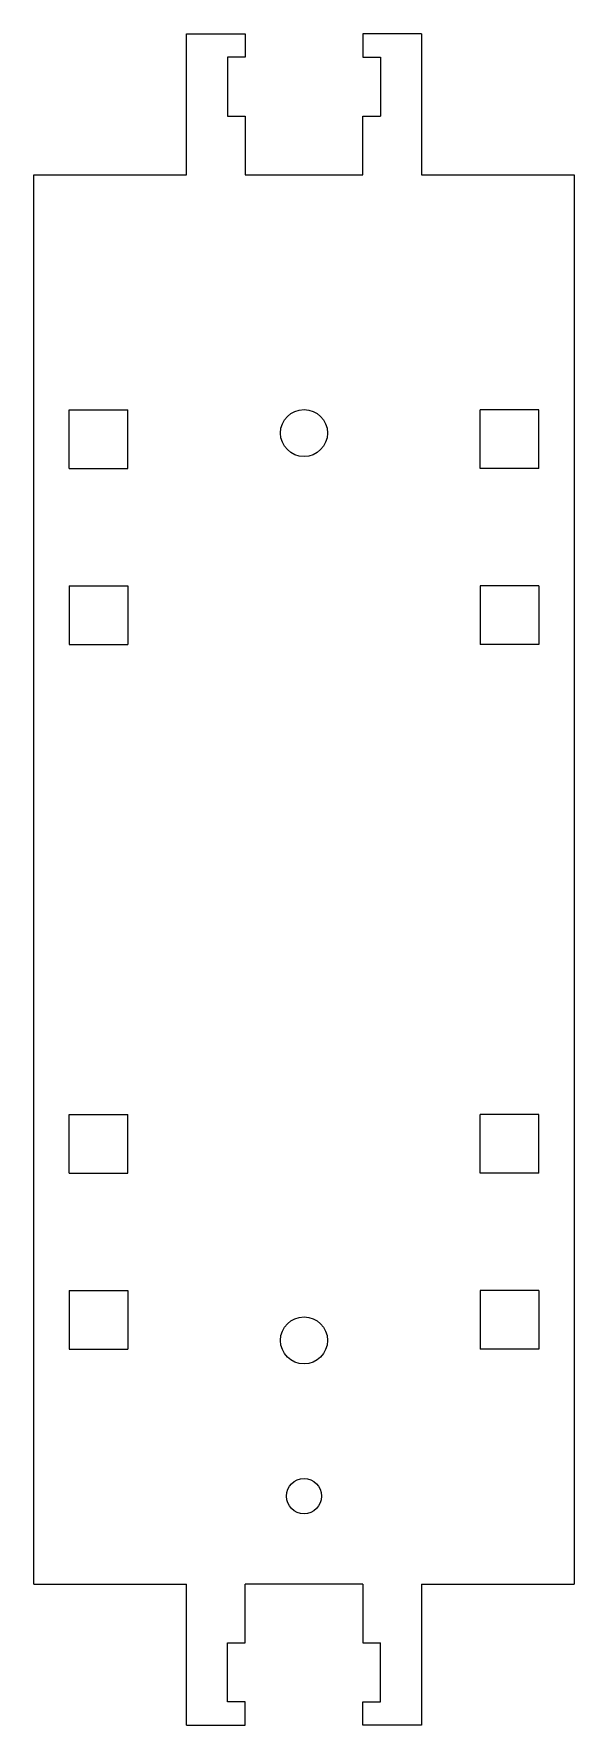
# Model space of a CAD drawing. Header units: millimetres. Extents: x -46 to 0, y -12 to 132.
import ezdxf

# ---------------------------------------------------------------- set-up
doc = ezdxf.new("R2010")
doc.units = ezdxf.units.MM

msp = doc.modelspace()

# ---------------------------------------------------------------- linework, layer by layer
at = {"color": 7, "linetype": 'Continuous', "lineweight": 25}
for p, q in [((-33, 132), (-28, 132)), ((-33, 120), (-33, 132)), ((-28, 132), (-28, 130)), ((-13, 132), (-18, 132)), ((-18, 132), (-18, 130)), ((-13, 132), (-13, 120)), ((-29.5, 130), (-29.5, 125)), ((-28, 130), (-29.5, 130)), ((-18, 130), (-16.5, 130)), ((-16.5, 130), (-16.5, 125)), ((-29.5, 125), (-28, 125)), ((-28, 125), (-28, 120)), ((-18, 125), (-16.5, 125)), ((-18, 120), (-18, 125)), ((-46, 120), (-33, 120)), ((-46, 0), (-46, 120)), ((-28, 120), (-18, 120)), ((-13, 120), (0, 120)), ((0, 120), (0, 0)), ((-43, 95), (-43, 100)), ((-43, 100), (-38, 100)), ((-38, 95), (-38, 100)), ((-3, 100), (-8, 100)), ((-8, 95), (-8, 100)), ((-3, 95), (-3, 100)), ((-43, 95), (-38, 95)), ((-3, 95), (-8, 95)), ((-43, 85), (-43, 80)), ((-43, 85), (-38, 85)), ((-38, 85), (-38, 80)), ((-8, 85), (-8, 80)), ((-3, 85), (-8, 85)), ((-3, 85), (-3, 80)), ((-43, 80), (-38, 80)), ((-3, 80), (-8, 80)), ((-43, 35), (-43, 40)), ((-43, 40), (-38, 40)), ((-38, 35), (-38, 40)), ((-3, 40), (-8, 40)), ((-8, 35), (-8, 40)), ((-3, 35), (-3, 40)), ((-43, 35), (-38, 35)), ((-3, 35), (-8, 35)), ((-43, 25), (-43, 20)), ((-43, 25), (-38, 25)), ((-38, 25), (-38, 20)), ((-8, 25), (-8, 20)), ((-3, 25), (-8, 25)), ((-3, 25), (-3, 20)), ((-43, 20), (-38, 20)), ((-3, 20), (-8, 20)), ((-46, 0), (-33, 0)), ((-33, -12), (-33, 0)), ((-28, -5), (-28, 0)), ((-18, 0), (-28, 0)), ((-18, 0), (-18, -5)), ((-13, 0), (-13, -12)), ((-13, 0), (0, 0)), ((-29.5, -10), (-29.5, -5)), ((-29.5, -5), (-28, -5)), ((-18, -5), (-16.5, -5)), ((-16.5, -10), (-16.5, -5)), ((-28, -10), (-29.5, -10)), ((-28, -12), (-28, -10)), ((-18, -10), (-16.5, -10)), ((-18, -12), (-18, -10)), ((-33, -12), (-28, -12)), ((-13, -12), (-18, -12))]:
    msp.add_line(p, q, dxfattribs=at)
for centre, radius in [((-23, 98.01), 2), ((-23, 20.76), 2), ((-23, 7.5), 1.5)]:
    msp.add_circle(centre, radius, dxfattribs=at)

doc.saveas('drawing.dxf')
